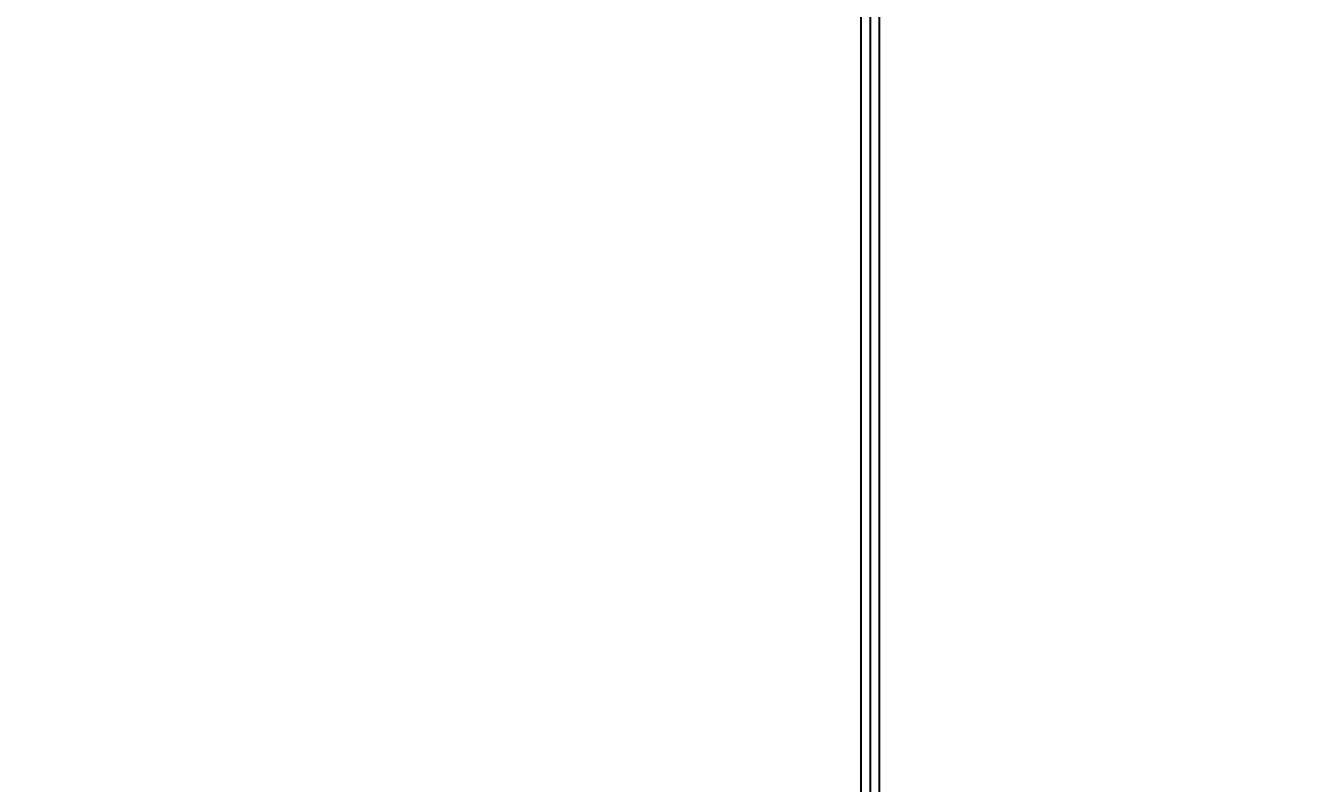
# Model space of a CAD drawing. Header units: millimetres. Extents: x -665 to 1025117, y -27997 to 4210.
# Drawn here: x 2180 to 2802, y -25095 to -24729 of the extents above; entities that cross this region are included whole.
import ezdxf

# ---------------------------------------------------------------- set-up
doc = ezdxf.new("R2010")
doc.units = ezdxf.units.MM
doc.layers.add('AA_Datum', color=7, linetype='Continuous', plot=False)
doc.layers.add('AA_Rail', color=7, linetype='Continuous')
doc.styles.add('Century Gothic$001H0', font='cent.shx')
doc.dimstyles.new('Copy of ISO-25', dxfattribs={"dimtxt": 250, "dimasz": 80, "dimexe": 1.25, "dimexo": 0.625, "dimtad": 1, "dimtxsty": 'Century Gothic$001H0', "dimblk": 'ARCHTICK', "dimcen": 2.5, "dimadec": 0, "dimazin": 0, "dimtfac": 1, "dimtmove": 0, "dimatfit": 3, "dimfxl": 1, "dimarcsym": 0})

# ---------------------------------------------------------------- blocks, each defined once
blk = doc.blocks.new('_ArchTick')
at = {"color": 0, "linetype": 'ByBlock', "const_width": 0.15}
blk.add_lwpolyline([(-0.5, -0.5), (0.5, 0.5)], dxfattribs=at)
blk = doc.blocks.new('*D84')
at = {"color": 0, "lineweight": -2, "transparency": 16777216}
for p, q in [((3650, -8194.25), (249.37, -8194.25)), ((250.62, -25694.25), (250.62, -8194.25)), ((3650, -25694.25), (249.37, -25694.25))]:
    blk.add_line(p, q, dxfattribs=at)
at = {"layer": 'Defpoints', "color": 0, "transparency": 16777216}
for p in [(250.62, -8194.25), (3650.62, -8194.25), (3650.62, -25694.25)]:
    blk.add_point(p, dxfattribs=at)
at = {"color": 0, "lineweight": -2, "transparency": 16777216, "xscale": 80, "yscale": 80, "zscale": 80}
for p, rotation in [((250.62, -8194.25), 90), ((250.62, -25694.25), 270)]:
    blk.add_blockref('_ArchTick', p, dxfattribs=dict(at, rotation=rotation))
at = {"color": 0, "transparency": 16777216, "insert": (125, -16944.25), "char_height": 250, "attachment_point": 5, "rotation": 90, "style": 'Century Gothic$001H0'}
blk.add_mtext('SHAFT TOTAL HEIGHT 17500', dxfattribs=at)

msp = doc.modelspace()

# ---------------------------------------------------------------- linework, layer by layer
at = {"layer": 'AA_Datum'}
msp.add_line((2588.125, -25694.249), (2588.125, -8194.249), dxfattribs=at)
at = {"layer": 'AA_Rail'}
for p, q in [((2583.625, -25694.249), (2583.625, -8194.249)), ((2592.625, -25694.249), (2592.625, -8194.249))]:
    msp.add_line(p, q, dxfattribs=at)

# ---------------------------------------------------------------- dimensions: what is measured, and where the dimension line sits
dim = msp.add_linear_dim(base=(250.625, -8194.249), p1=(3650.625, -25694.249), p2=(3650.625, -8194.249), angle=90, text='SHAFT TOTAL HEIGHT <>', dimstyle='Copy of ISO-25')
dim.commit()
dim.dimension.update_dxf_attribs({"geometry": '*D84', "text_midpoint": (125, -16944.249)})

doc.saveas('drawing.dxf')
